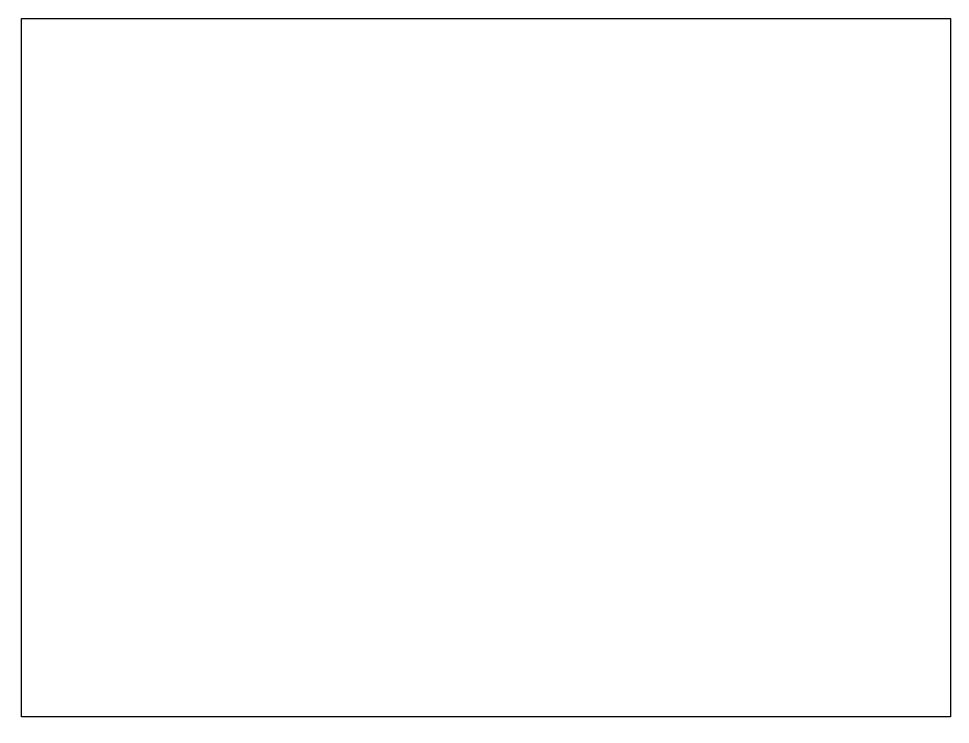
# Paper-space layout 'dwgmodels.com' of a CAD drawing. Header units: millimetres. Extents: x 26 to 232, y 20 to 176.
import ezdxf

# ---------------------------------------------------------------- set-up
doc = ezdxf.new("R2010")
doc.units = ezdxf.units.MM
doc.layers.add('dwgmodels.com', color=30, linetype='Continuous')
doc.layers.get('dwgmodels.com').off()

psp = doc.layouts.new('dwgmodels.com')

# ---------------------------------------------------------------- linework, layer by layer
psp.add_lwpolyline([(26.37, 175.57), (231.75, 175.57), (231.75, 21.18), (26.37, 21.18)], close=True)

# ---------------------------------------------------------------- viewports
at = {"layer": 'dwgmodels.com'}
psp.add_viewport(center=(128.5, 97.5), size=(205.6, 156), view_center_point=(210, 148.5), view_height=322.6276, dxfattribs=at)

doc.saveas('drawing.dxf')
